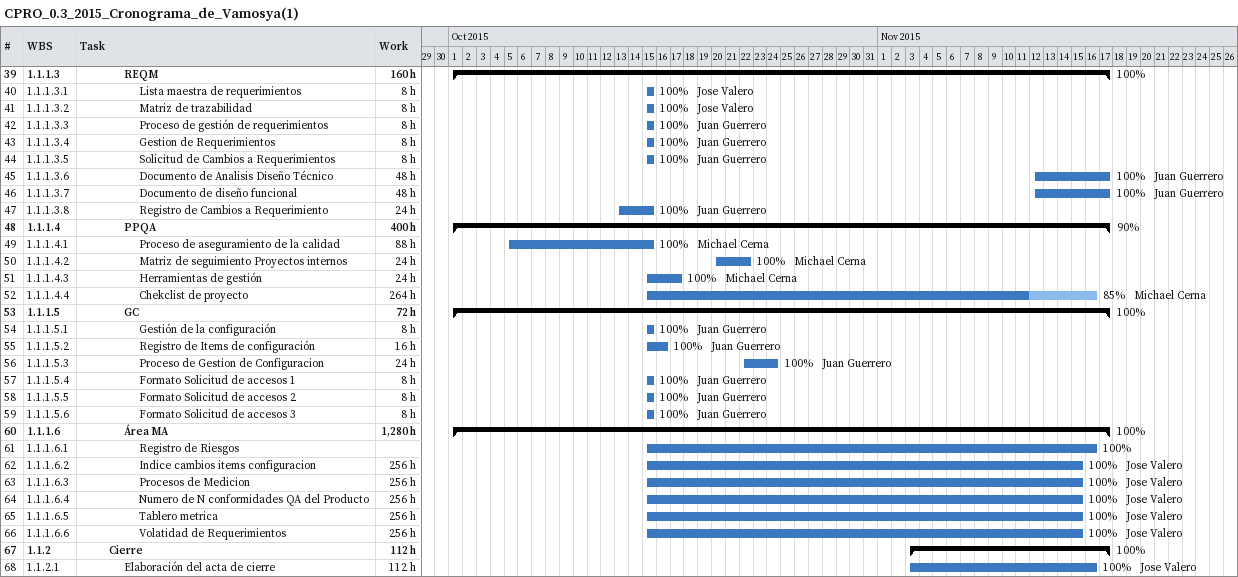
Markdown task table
CPRO_0.3_2015_Cronograma_de_Vamosya(1)

| ID | WBS | Task | Start | Finish | Resources | % complete | Work (h) |
|---|---|---|---|---|---|---|---|
| 39 | 1.1.1.3 | **REQM** | 2015-10-01 | 2015-11-17 |  | 100 | 160 |
| 40 | 1.1.1.3.1 | Lista maestra de requerimientos | 2015-10-15 | 2015-10-15 | Jose Valero | 100 | 8 |
| 41 | 1.1.1.3.2 | Matriz de trazabilidad | 2015-10-15 | 2015-10-15 | Jose Valero | 100 | 8 |
| 42 | 1.1.1.3.3 | Proceso de gestión de requerimientos | 2015-10-15 | 2015-10-15 | Juan Guerrero | 100 | 8 |
| 43 | 1.1.1.3.4 | Gestion de Requerimientos | 2015-10-15 | 2015-10-15 | Juan Guerrero | 100 | 8 |
| 44 | 1.1.1.3.5 | Solicitud de Cambios a Requerimientos | 2015-10-15 | 2015-10-15 | Juan Guerrero | 100 | 8 |
| 45 | 1.1.1.3.6 | Documento de Analisis Diseño Técnico | 2015-11-12 | 2015-11-17 | Juan Guerrero | 100 | 48 |
| 46 | 1.1.1.3.7 | Documento de diseño funcional | 2015-11-12 | 2015-11-17 | Juan Guerrero | 100 | 48 |
| 47 | 1.1.1.3.8 | Registro de Cambios a Requerimiento | 2015-10-13 | 2015-10-15 | Juan Guerrero | 100 | 24 |
| 48 | 1.1.1.4 | **PPQA** | 2015-10-01 | 2015-11-17 |  | 90 | 400 |
| 49 | 1.1.1.4.1 | Proceso de aseguramiento de la calidad | 2015-10-05 | 2015-10-15 | Michael Cerna | 100 | 88 |
| 50 | 1.1.1.4.2 | Matriz de seguimiento Proyectos internos | 2015-10-20 | 2015-10-22 | Michael Cerna | 100 | 24 |
| 51 | 1.1.1.4.3 | Herramientas de gestión | 2015-10-15 | 2015-10-17 | Michael Cerna | 100 | 24 |
| 52 | 1.1.1.4.4 | Chekclist de proyecto | 2015-10-15 | 2015-11-16 | Michael Cerna | 85 | 264 |
| 53 | 1.1.1.5 | **GC** | 2015-10-01 | 2015-11-17 |  | 100 | 72 |
| 54 | 1.1.1.5.1 | Gestión de la configuración | 2015-10-15 | 2015-10-15 | Juan Guerrero | 100 | 8 |
| 55 | 1.1.1.5.2 | Registro de Items de configuración | 2015-10-15 | 2015-10-16 | Juan Guerrero | 100 | 16 |
| 56 | 1.1.1.5.3 | Proceso de Gestion de Configuracion | 2015-10-22 | 2015-10-24 | Juan Guerrero | 100 | 24 |
| 57 | 1.1.1.5.4 | Formato Solicitud de accesos 1 | 2015-10-15 | 2015-10-15 | Juan Guerrero | 100 | 8 |
| 58 | 1.1.1.5.5 | Formato Solicitud de accesos 2 | 2015-10-15 | 2015-10-15 | Juan Guerrero | 100 | 8 |
| 59 | 1.1.1.5.6 | Formato Solicitud de accesos 3 | 2015-10-15 | 2015-10-15 | Juan Guerrero | 100 | 8 |
| 60 | 1.1.1.6 | **Área MA** | 2015-10-01 | 2015-11-17 |  | 100 | 1280 |
| 61 | 1.1.1.6.1 | Registro de Riesgos | 2015-10-15 | 2015-11-16 |  | 100 |  |
| 62 | 1.1.1.6.2 | Indice cambios items configuracion | 2015-10-15 | 2015-11-15 | Jose Valero | 100 | 256 |
| 63 | 1.1.1.6.3 | Procesos de Medicion | 2015-10-15 | 2015-11-15 | Jose Valero | 100 | 256 |
| 64 | 1.1.1.6.4 | Numero de N conformidades QA del Producto | 2015-10-15 | 2015-11-15 | Jose Valero | 100 | 256 |
| 65 | 1.1.1.6.5 | Tablero metrica | 2015-10-15 | 2015-11-15 | Jose Valero | 100 | 256 |
| 66 | 1.1.1.6.6 | Volatidad de Requerimientos | 2015-10-15 | 2015-11-15 | Jose Valero | 100 | 256 |
| 67 | 1.1.2 | **Cierre** | 2015-11-03 | 2015-11-17 |  | 100 | 112 |
| 68 | 1.1.2.1 | Elaboración del acta de cierre | 2015-11-03 | 2015-11-16 | Jose Valero | 100 | 112 |
